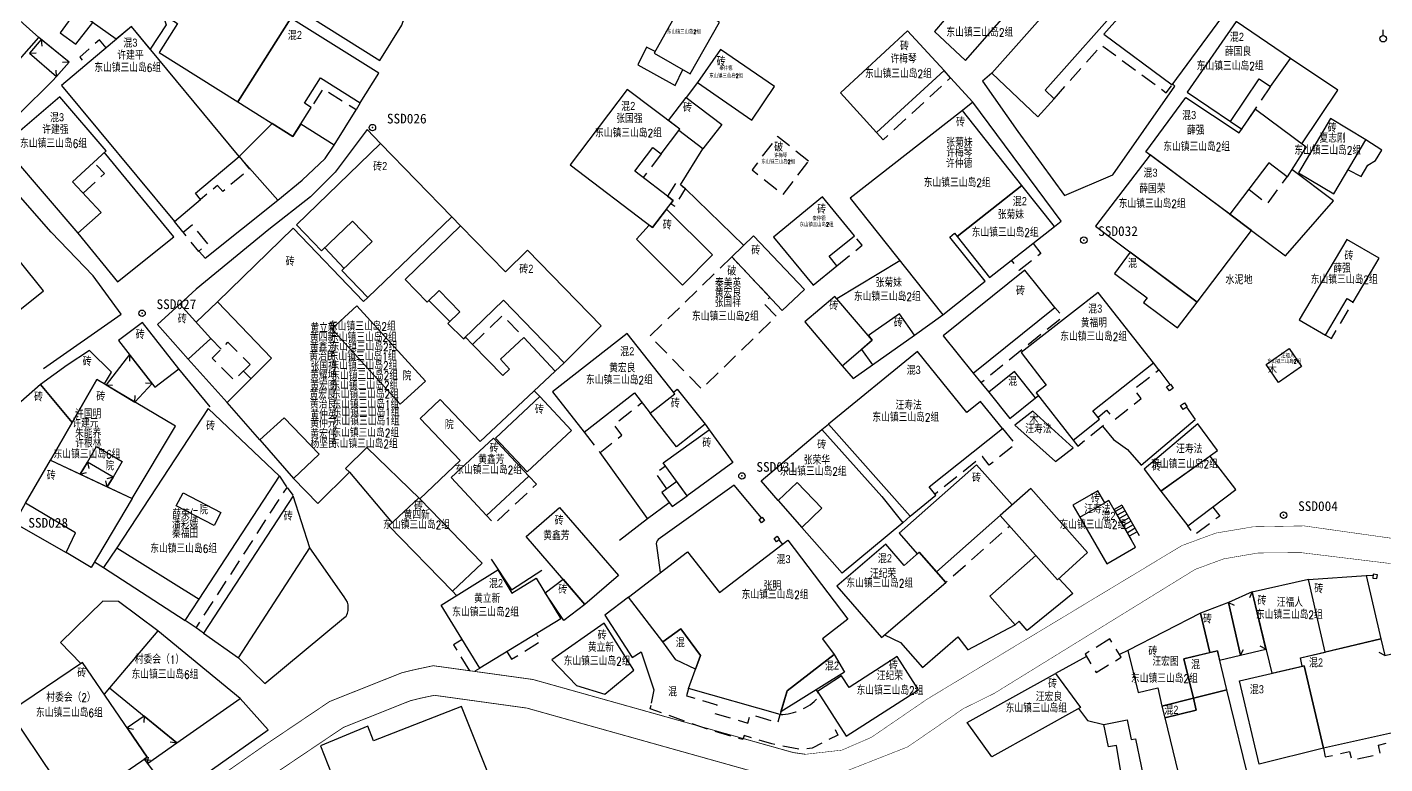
# Model space of a CAD drawing. Header units: millimetres. Extents: x 21943 to 23516, y 12107 to 14027.
# Drawn here: x 22723.1 to 22890.5, y 13129 to 13219.9 of the extents above; entities that cross this region are included whole.
import ezdxf
from ezdxf.enums import TextEntityAlignment as Align

# ---------------------------------------------------------------- set-up
doc = ezdxf.new("R2010")
doc.units = ezdxf.units.MM
for name, pattern in [('B10012', [0]), ('X2', [10, 8, -2]), ('X5', [3, 2, -1]), ('X6', [4, 2, -2])]:
    doc.linetypes.add(name, pattern=pattern)
for name, color, linetype in [('$TD_AUDIT_GENERATED_(2B2)', 221, 'Continuous'), ('$TD_AUDIT_GENERATED_(2B3)', 4, 'X6'), ('$TD_AUDIT_GENERATED_(2B4)', 7, 'wq'), ('$TD_AUDIT_GENERATED_(2B5)', 2, 'Continuous'), ('$TD_AUDIT_GENERATED_(2B6)', 7, 'Continuous'), ('$TD_AUDIT_GENERATED_(2B7)', 7, 'Continuous'), ('$TD_AUDIT_GENERATED_(2B9)', 6, 'Continuous'), ('$TD_AUDIT_GENERATED_(2BA)', 7, 'Continuous'), ('$TD_AUDIT_GENERATED_(2BB)', 4, 'Continuous'), ('$TD_AUDIT_GENERATED_(2C0)', 7, 'Continuous'), ('$TD_AUDIT_GENERATED_(2C2)', 7, 'Continuous'), ('$TD_AUDIT_GENERATED_(2C8)', 6, 'Continuous'), ('KZD', 1, 'Continuous'), ('ZBTZ', 3, 'Continuous')]:
    doc.layers.add(name, color=color, linetype=linetype)
doc.styles.add('$TD_AUDIT_GENERATED_(2CC)', font='simhei.ttf')
doc.styles.add('HZ', font='rs.shx', dxfattribs={"width": 0.8, "bigfont": 'hztxt.shx'})
doc.styles.get("Standard").update_dxf_attribs({"font": 'arial.ttf'})
doc.linetypes.add('443', pattern='A,9.4,[169,AAA.SHX,S=1,R=0,X=0,Y=0.15],0.6', length=10)
doc.linetypes.add('wq', pattern='A,5.4,[169,AAA.SHX,S=1,R=0,X=0,Y=-1.15],0.6', length=6)

# ---------------------------------------------------------------- blocks, each defined once
blk = doc.blocks.new('gc117')
blk.add_circle((0, 0), 0.8)
blk.add_point((0, 0))
blk = doc.blocks.new('921001')
blk.add_line((0, 0.8), (0, 2.2))
blk.add_circle((0, 0), 0.8)

msp = doc.modelspace()

# ---------------------------------------------------------------- linework, layer by layer
at = {"layer": '$TD_AUDIT_GENERATED_(2B2)', "linetype": 'Continuous', "flags": 128}
for points in [[(22858.97, 13223.72), (22854.37, 13228.07), (22842.06, 13214.18), (22847.76, 13208.8), (22849.75, 13211.05), (22848.66, 13212.08)], [(22871.12, 13222.01), (22863.12, 13227.98), (22859.58, 13223.15), (22855.89, 13218.99), (22864.32, 13212.74)], [(22732.35, 13226.29), (22739.98, 13221.02), (22740.26, 13220.14), (22738.27, 13217.15), (22738.27, 13217.15), (22735.96, 13219.94), (22734.1, 13218.38), (22729.15, 13221.9)], [(22755.64, 13220.99), (22745.93, 13227.09), (22743.14, 13222.7), (22741.95, 13223.44), (22740.41, 13221.09), (22741.63, 13220.31), (22739.37, 13216.76), (22749.09, 13210.65)], [(22835, 13219.34), (22838.84, 13215.77), (22845.37, 13223.19), (22841.56, 13226.74), (22839.66, 13224.73), (22838.57, 13223.59)], [(22757.9, 13221.21), (22766.59, 13215.76), (22769.33, 13220.13), (22769.96, 13222.01), (22767.73, 13222.86), (22767.12, 13221.51), (22760.64, 13225.58)], [(22766.48, 13214.19), (22755.64, 13220.99), (22749.09, 13210.65), (22755.88, 13206.39), (22758.13, 13209.96), (22757.3, 13210.48), (22759.28, 13213.62), (22764.19, 13210.54)], [(22735.96, 13219.94), (22727.34, 13212.68), (22741.27, 13195.91), (22744.5, 13198.61), (22743.85, 13199.4), (22749.25, 13203.91)], [(22878.92, 13216.01), (22872.19, 13220.58), (22866.18, 13211.87), (22871.51, 13208.24), (22875.06, 13213.48), (22876.46, 13212.54)], [(22721.11, 13206.08), (22721.04, 13204.16), (22729.34, 13194.46), (22732.25, 13196.99), (22728.7, 13200.79), (22732.84, 13204.63), (22727.12, 13211.27)], [(22803.58, 13207.27), (22797.12, 13212.17), (22790.09, 13202.87), (22800.23, 13195.14), (22802.77, 13198.5), (22798.05, 13202.11), (22800.26, 13205.03), (22801.29, 13204.25)], [(22861.06, 13204.51), (22866.01, 13211.21), (22872.58, 13206.82), (22874.58, 13209.77), (22880.84, 13205.09), (22878.49, 13201.41), (22876.23, 13203.13), (22871.42, 13196.79)], [(22757.02, 13201), (22759.87, 13203.67), (22760.96, 13205.33), (22756.85, 13207.92), (22755.88, 13206.39), (22753.34, 13207.99), (22749.25, 13203.91), (22754.03, 13198.51)], [(22874.1, 13194.79), (22861.6, 13204.11), (22861.6, 13204.11), (22861.6, 13204.11), (22861.6, 13204.11), (22861.6, 13204.11), (22854.87, 13195.32), (22867.38, 13185.93), (22874.1, 13194.79), (22871.42, 13196.79)], [(22799.81, 13195.45), (22798.24, 13193.72), (22803.91, 13188.06), (22807.61, 13191.78), (22801.95, 13197.42), (22800.23, 13195.14)], [(22788.22, 13177.44), (22778.99, 13168.76), (22774.03, 13173.94), (22771.57, 13171.58), (22776.52, 13166.42), (22771.53, 13161.69), (22765, 13168.03), (22762.38, 13165.43), (22762.84, 13164.97), (22758.95, 13161.09), (22755.97, 13164.2), (22759.1, 13167.2), (22754.81, 13171.68), (22751.81, 13168.95), (22747.78, 13173.56), (22753.23, 13179.04), (22746.57, 13185.99), (22755.92, 13195.09), (22764.6, 13186.04), (22765.11, 13186.53), (22775.48, 13196.48), (22776.55, 13195.38), (22769.71, 13188.73), (22772.42, 13185.94), (22772.65, 13186.16), (22772.65, 13186.16), (22775.23, 13183.56), (22774.97, 13183.3), (22776.92, 13181.41), (22777.15, 13181.63), (22778.04, 13180.72), (22781.76, 13176.91), (22782.6, 13177.68), (22781.5, 13178.9), (22784.37, 13181.6)], [(22885.85, 13193.67), (22879.98, 13183.75), (22883.23, 13181.87), (22885.9, 13186.38), (22886.63, 13185.95), (22889.83, 13191.37)], [(22859.15, 13192.11), (22857.2, 13189.48), (22861.21, 13186.46), (22860.78, 13185.89), (22864.97, 13182.77), (22867.38, 13185.93)], [(22862, 13178.46), (22855.19, 13187.15), (22845.69, 13179.72), (22848.77, 13175.69), (22847.53, 13174.74), (22852.11, 13168.91), (22855.34, 13171.52), (22854.53, 13172.54)], [(22802.96, 13174.62), (22797.1, 13182.08), (22787.91, 13174.87), (22791.81, 13169.89), (22798, 13174.74), (22799.95, 13172.26)], [(22844.57, 13160.92), (22840.19, 13165.87), (22830.64, 13157.44), (22832.87, 13154.88), (22833.13, 13155.11), (22835.23, 13152.69)], [(22856.24, 13153.65), (22859.81, 13155.7), (22856.51, 13161.48), (22855.99, 13161.18), (22855.13, 13162.67), (22852.06, 13160.89), (22852.92, 13159.41)], [(22779.23, 13153.75), (22771.53, 13161.69), (22771.4, 13161.82), (22767.72, 13158.34), (22775.56, 13150.27)], [(22822.94, 13150.91), (22828.46, 13144.57), (22836.39, 13151.36), (22833.13, 13155.11), (22831.25, 13153.46), (22828.99, 13156.1)], [(22847.49, 13154.7), (22850.16, 13151.68), (22850.35, 13151.85), (22852.06, 13149.98), (22846.44, 13145.45), (22845.45, 13146.58), (22844.95, 13146.14), (22841.84, 13149.69)], [(22788.91, 13146.89), (22778.93, 13140.8), (22774.15, 13148.57), (22781.14, 13152.9), (22782.87, 13150.05), (22785.89, 13151.9)], [(22888.23, 13152.22), (22890.06, 13144.4), (22883.2, 13142.78), (22881.11, 13151.74)], [(22881.11, 13151.74), (22874.18, 13150.17), (22876.6, 13140.16), (22880.35, 13141.03), (22880.12, 13142.06), (22883.2, 13142.78)], [(22871.24, 13148.9), (22867.82, 13147.58), (22868.96, 13142.7), (22869.89, 13142.92), (22870.17, 13141.76), (22872.75, 13142.39)], [(22874.19, 13150.2), (22871.24, 13148.9), (22872.75, 13142.39), (22875.88, 13143.15)], [(22867.82, 13147.58), (22858.83, 13142.96), (22860.1, 13137.77), (22862.53, 13138.34), (22863.05, 13136.11), (22866.93, 13137.08), (22865.74, 13141.95), (22868.96, 13142.7)], [(22787.82, 13141.83), (22790.87, 13138.63), (22794.33, 13137.59), (22797.94, 13140.56), (22794.25, 13146.34)], [(22893.28, 13142.99), (22895.92, 13133.8), (22882.96, 13130.9), (22880.58, 13141.09), (22880.35, 13141.03), (22880.12, 13142.06), (22890.06, 13144.4), (22890.54, 13142.34)], [(22830.4, 13142.21), (22824.47, 13138.39), (22823.55, 13139.83), (22820.56, 13137.9), (22824.12, 13132.39), (22833.03, 13138.13)], [(22871.06, 13138.1), (22869.89, 13142.92), (22865.74, 13141.95), (22866.93, 13137.08)], [(22710.51, 13128.41), (22718.5, 13116.53), (22737.89, 13129.79), (22729.94, 13141.49), (22720.91, 13135.41), (22726.4, 13127.26), (22723.02, 13124.95), (22717.52, 13133.13)], [(22880.58, 13141.09), (22882.96, 13130.9), (22875.04, 13128.93), (22872.62, 13139.24)], [(22839.04, 13134.07), (22849.94, 13140.14), (22852.99, 13135.92), (22842.09, 13129.84)], [(22863.41, 13134.66), (22865.04, 13127.89), (22863.59, 13127.48), (22864.59, 13123.59), (22874.04, 13125.87), (22871.06, 13138.1), (22866.93, 13137.08), (22867.28, 13135.62)], [(22866.93, 13137.08), (22863.05, 13136.11), (22863.41, 13134.66), (22867.28, 13135.62)], [(22741.55, 13131.56), (22737.52, 13134.87), (22735.42, 13133.43), (22737.89, 13129.79), (22737.54, 13129.55), (22737.93, 13129.03)], [(22855.9, 13133.83), (22858.76, 13134.42), (22859.26, 13131.97), (22859.81, 13132.05), (22861.19, 13125.32), (22858.52, 13124.77), (22857.43, 13131.25), (22856.46, 13131.09)]]:
    msp.add_lwpolyline(points, close=True, dxfattribs=at)
for points, elevation in [([(22804.37, 13211.19), (22808.78, 13207.85), (22806.45, 13204.85), (22803.46, 13207.11), (22803.58, 13207.27), (22802.18, 13208.34)], 2.19), ([(22845.79, 13200.35), (22838.47, 13209.61), (22824.59, 13198.76), (22836.03, 13184.4), (22841.25, 13188.55), (22836.88, 13193.98), (22837.47, 13194.44), (22837.78, 13194.05)], 9.38), ([(22766.68, 13205.53), (22775.48, 13196.48), (22765.11, 13186.53), (22761.93, 13189.84), (22765.66, 13193.42), (22763.24, 13195.94), (22759.41, 13192.26), (22756.32, 13195.47)], 10.15), ([(22825.12, 13194.12), (22821.19, 13198.92), (22815.14, 13193.98), (22820.04, 13188.06), (22822.97, 13190.44), (22822.01, 13191.62)], 4.11), ([(22776.55, 13195.38), (22769.71, 13188.73), (22772.42, 13185.95), (22773.91, 13187.39), (22776.47, 13184.77), (22774.97, 13183.3), (22774.97, 13183.3), (22776.92, 13181.41), (22781.83, 13186.18), (22789.34, 13178.46), (22793.9, 13183.02), (22784.82, 13192.36), (22782.08, 13189.69)], 9.84), ([(22832.54, 13181.89), (22830.68, 13184.52), (22826.85, 13181.82), (22827.33, 13181.26), (22825.98, 13180.11), (22827.36, 13178.22)], 1.58), ([(22731.71, 13176.4), (22732.63, 13175.86), (22733.5, 13177.32), (22730.79, 13179.99), (22728.03, 13178.17), (22724.77, 13175.77), (22728.65, 13171.1)], 7.38), ([(22840.69, 13173.67), (22838.98, 13172.33), (22832.89, 13179.85), (22821.94, 13170.9), (22832.02, 13159.55), (22835.18, 13162.12), (22834.36, 13163.15), (22843.4, 13170.36)], 12.54), ([(22725.98, 13166.46), (22728.65, 13171.1), (22724.77, 13175.77), (22719.15, 13170.91), (22716.6, 13168.2), (22716.22, 13167.1), (22717.2, 13164.81), (22722.06, 13159.68), (22722.92, 13161.16)], 9.29), ([(22741.4, 13170.63), (22731.71, 13176.4), (22728.65, 13171.1), (22725.98, 13166.46), (22729.66, 13164.72), (22730.53, 13166.21), (22731.65, 13168.13), (22734.82, 13166.27), (22733.7, 13164.35), (22732.99, 13163.15), (22736.06, 13161.7)], 9.29), ([(22802.8, 13174.82), (22803.28, 13175.19), (22806.71, 13170.89), (22803.17, 13168.08), (22799.95, 13172.26), (22802.96, 13174.62)], 2.74), ([(22821.11, 13170.22), (22828.49, 13161.95), (22831.1, 13158.71), (22823.62, 13152.51), (22818.63, 13158.15), (22821.12, 13160.51), (22818.08, 13163.71), (22815.74, 13161.48), (22813.64, 13163.92)], 2.36), ([(22727.9, 13155.05), (22729.05, 13157.5), (22722.92, 13161.16), (22725.98, 13166.46), (22736.06, 13161.7), (22730.99, 13153.21)], 7.38), ([(22816.9, 13156.56), (22824.31, 13146.82), (22821.18, 13144.4), (22822.64, 13142.47), (22816.84, 13137.99), (22815.98, 13135.06), (22804.66, 13138.26), (22806.15, 13142.34), (22803.72, 13145.66), (22801.49, 13144.03), (22797.26, 13149.55), (22804.55, 13155.14), (22808.47, 13150.11)], 2.05), ([(22889.62, 13152.32), (22889.12, 13152.39), (22889.05, 13151.89), (22889.55, 13151.83)], 18.86), ([(22803.72, 13145.66), (22806.15, 13142.34), (22805.54, 13140.67), (22803.11, 13141.82), (22801.49, 13144.03)], 5.18), ([(22763.21, 13119.41), (22780.58, 13126.26), (22776.68, 13136.06), (22765.82, 13131.83), (22765.13, 13133.62), (22759.27, 13131.21), (22761.1, 13126.6), (22760.45, 13126.35)], 9.64)]:
    msp.add_lwpolyline(points, close=True, dxfattribs=dict(at, elevation=elevation))
at = {"layer": '$TD_AUDIT_GENERATED_(2B2)', "linetype": 'X5', "elevation": 1.58, "flags": 128}
msp.add_lwpolyline([(22802.08, 13199.03), (22802.78, 13198.5), (22802.49, 13198.13), (22802.96, 13197.77), (22804.31, 13199.92), (22803.11, 13200.68)], close=True, dxfattribs=at)
at = {"layer": '$TD_AUDIT_GENERATED_(2B2)', "linetype": 'X5', "flags": 128}
for points in [[(22810, 13191.52), (22799.92, 13181.76), (22806.3, 13175.23), (22815.48, 13184.2), (22813.93, 13185.8), (22814.71, 13186.54)], [(22856.63, 13144.39), (22853.57, 13142.52), (22854.94, 13140.26), (22858.01, 13142.13)]]:
    msp.add_lwpolyline(points, close=True, dxfattribs=at)
at = {"layer": '$TD_AUDIT_GENERATED_(2B2)', "linetype": 'Continuous'}
for points in [[(22715.62, 13218.66), (22720.68, 13214.2), (22724.53, 13218.59), (22719.47, 13223.06)], [(22804.88, 13214.12), (22808.47, 13220.5), (22804.02, 13223.05), (22800.43, 13216.66)], [(22727.17, 13219.19), (22729.1, 13217.76), (22731.2, 13220.44), (22729.15, 13221.9)], [(22836.18, 13214.51), (22831.69, 13219.42), (22823.43, 13211.77), (22827.85, 13206.86)], [(22723.41, 13216.66), (22726.74, 13213.78), (22728.28, 13215.57), (22724.85, 13218.34)], [(22805.77, 13213.04), (22812.49, 13208.41), (22815.27, 13212.54), (22808.61, 13217.13)], [(22888.2, 13205.99), (22883.83, 13208.6), (22879.9, 13201.92), (22884.27, 13199.31)], [(22849.79, 13195.27), (22845.79, 13200.35), (22837.78, 13194.05), (22841.8, 13188.98)], [(22810, 13191.52), (22816.23, 13184.93), (22818.95, 13187.5), (22812.68, 13194.12)], [(22725.12, 13187.34, 7.03), (22722.12, 13191.1, 7.03), (22717.96, 13187.77, 7.03), (22720.96, 13184.02, 7.03)], [(22846.13, 13189.9), (22836.06, 13181.8), (22839.78, 13177.2), (22849.86, 13185.3)], [(22742.97, 13178.93), (22739.17, 13183.19), (22741.95, 13185.71), (22745.75, 13181.45)], [(22823.62, 13178.09), (22827.33, 13181.26), (22822.72, 13186.66), (22819.01, 13183.5)], [(22760.66, 13182.65, 8.07), (22763.75, 13185.48, 8.07), (22772.22, 13176.2, 8.07), (22769.12, 13173.37, 8.07)], [(22741.8, 13177.7), (22737.31, 13183.45), (22734.37, 13181.22), (22738.86, 13175.47)], [(22736.38, 13173.62), (22738.51, 13175.91), (22735.74, 13179.47), (22732.84, 13175.74)], [(22877.41, 13176.04), (22875.91, 13178.26), (22878.76, 13180.23), (22880.26, 13178)], [(22841.69, 13174.82), (22844.3, 13171.57), (22847.47, 13174.13), (22844.86, 13177.37)], [(22863.62, 13175.48, 21.01), (22864.09, 13175.83, 21.01), (22864.45, 13175.35, 21.01), (22863.97, 13175, 21.01)], [(22784.77, 13164.99), (22790.24, 13170.11), (22786.32, 13174.3), (22780.85, 13169.18)], [(22744.32, 13149.32), (22754.23, 13164.46), (22745.41, 13172.81), (22734.18, 13155.64)], [(22844.92, 13170.78), (22849.92, 13166.28), (22852.12, 13167.98), (22847.11, 13172.48)], [(22865.34, 13173.2), (22865.82, 13173.54), (22866.17, 13173.05), (22865.68, 13172.71)], [(22869.92, 13167.63), (22867.49, 13170.92), (22860.86, 13165.33), (22862.92, 13162.62)], [(22775.39, 13164.33), (22779.75, 13159.64), (22784.98, 13164.49), (22780.62, 13169.18)], [(22807.2, 13170.21, 1.9), (22810.12, 13166.16, 1.9), (22804.48, 13162.06, 1.9), (22801.54, 13166.12, 1.9)], [(22732.99, 13163.15), (22733.7, 13164.35), (22730.53, 13166.21), (22729.66, 13164.72)], [(22866.24, 13158.33), (22872.15, 13162.81), (22868.98, 13166.96), (22862.92, 13162.62)], [(22746.99, 13160, 7.7), (22746.16, 13158.38, 7.7), (22741.49, 13160.8, 7.7), (22742.33, 13162.41, 7.7)], [(22801.37, 13162.47), (22802.63, 13160.73), (22804.48, 13162.06), (22803.21, 13163.81)], [(22850.16, 13151.68), (22853.88, 13155.07), (22846.87, 13162.97), (22843.11, 13159.64)], [(22852.06, 13160.89), (22852.92, 13159.41), (22855.99, 13161.18), (22855.13, 13162.67)], [(22744.86, 13145.1), (22749.17, 13142.08), (22757.96, 13155.62), (22755.93, 13162.05)], [(22796.02, 13152.2, -3.98), (22791.88, 13148.64, -3.98), (22784.63, 13157.05, -3.98), (22788.77, 13160.62, -3.98)], [(22813.75, 13159.4), (22814.04, 13159.01), (22813.68, 13158.73), (22813.39, 13159.12)], [(22815.59, 13157.06, 2.62), (22815.89, 13156.67, 2.62), (22815.53, 13156.39, 2.62), (22815.23, 13156.78, 2.62)], [(22791.88, 13148.64), (22789.29, 13146.68), (22786.99, 13150.08), (22789.21, 13151.75)], [(22749.38, 13137.04), (22739.21, 13145.39), (22733.28, 13138.36), (22741.55, 13131.56)], [(22822.64, 13142.47, 2.05), (22823.92, 13140.3, 2.05), (22816.07, 13135.39, 2.05), (22816.84, 13137.99, 2.05)]]:
    msp.add_3dface(points, dxfattribs=at)
at = {"layer": '$TD_AUDIT_GENERATED_(2B2)', "linetype": 'X5'}
for points in [[(22819.47, 13203.34), (22815.64, 13206.4), (22812.5, 13202.28), (22816.33, 13199.23)], [(22743.51, 13195.47, 2.92), (22742.34, 13194.53, 2.92), (22744.22, 13192.2, 2.92), (22745.39, 13193.14, 2.92)], [(22750.6, 13178.26, 8.77), (22748.64, 13176.31, 8.77), (22745.92, 13179.04, 8.77), (22747.87, 13180.99, 8.77)]]:
    msp.add_3dface(points, dxfattribs=at)
at = {"layer": '$TD_AUDIT_GENERATED_(2B3)', "color": 4, "linetype": 'X5', "flags": 128}
for points, elevation in [([(22732.86, 13217.33), (22732.03, 13218.32), (22729.61, 13216.16), (22730.38, 13215.24)], 4.99), ([(22849.75, 13211.05), (22855.6, 13217.65), (22863.59, 13211.79), (22864.23, 13212.62)], 14.64), ([(22827.85, 13206.86), (22828.66, 13205.98), (22836.99, 13213.63), (22836.18, 13214.51)], 9.46), ([(22871.51, 13208.24), (22872.9, 13207.3), (22876.46, 13212.54)], 14.64), ([(22801.29, 13204.25), (22799.08, 13201.32)], 13.6), ([(22730.01, 13199.38), (22732.63, 13201.81), (22731.32, 13203.22)], 9.92), ([(22873.81, 13199.84), (22876.06, 13198.07), (22878.49, 13201.41)], 23.94), ([(22822.97, 13190.44), (22826.07, 13192.97), (22825.12, 13194.12)], 9.8), ([(22847.17, 13193.2), (22848.1, 13191.95), (22845.44, 13189.86), (22844.51, 13191.11)], 4.63), ([(22778.04, 13180.72), (22781.73, 13184.31), (22784.37, 13181.6)], 7.72), ([(22855.17, 13171.74), (22856.23, 13172.61), (22857.19, 13171.43), (22860.49, 13174.06), (22859.59, 13175.2), (22862.67, 13177.6), (22862, 13178.46)], 8.14), ([(22852.11, 13168.91), (22852.67, 13168.19), (22855.91, 13170.8), (22855.34, 13171.52), (22854.53, 13172.54)], 6.92), ([(22843.4, 13170.36), (22844.97, 13168.41), (22841.76, 13165.83), (22840.91, 13166.9), (22835.07, 13162.26)], 3.81), ([(22802, 13162.93), (22800.59, 13164.87), (22801.81, 13165.75)], 8.07), ([(22869.33, 13160.67), (22870.18, 13159.55), (22867.08, 13157.21), (22866.24, 13158.33)], 9.46), ([(22804.66, 13138.26), (22804.4, 13137.37), (22808.17, 13136.28), (22807.86, 13135.22), (22811.99, 13134.01), (22812.3, 13135.07), (22815.68, 13134.06), (22815.98, 13135.06)], 3.12), ([(22882.96, 13130.9), (22883.2, 13129.83), (22886.2, 13130.51), (22886.45, 13129.43), (22889.99, 13130.23), (22889.75, 13131.3), (22892.97, 13132.03), (22892.73, 13133.09)], 22.18)]:
    msp.add_lwpolyline(points, dxfattribs=dict(at, elevation=elevation))
for points in [[(22764.19, 13210.54), (22763.66, 13209.69), (22759.58, 13212.25), (22758.13, 13209.96)], [(22749.25, 13203.91), (22750.53, 13202.37), (22747.22, 13199.6), (22746.59, 13200.35), (22744.5, 13198.61)], [(22883.23, 13181.87), (22883.96, 13181.44), (22886.63, 13185.95)], [(22839.78, 13177.2), (22840.73, 13176.03), (22850.8, 13184.14), (22849.86, 13185.3)], [(22791.81, 13169.89), (22793.76, 13167.41), (22796.46, 13169.53), (22795.47, 13170.85), (22798.93, 13173.56)], [(22784.98, 13164.49), (22785.93, 13163.47), (22780.71, 13158.61), (22779.75, 13159.64)], [(22744.86, 13145.1), (22743.93, 13145.75), (22755.15, 13163.09), (22755.93, 13162.05)], [(22835.23, 13152.69), (22836.39, 13151.36), (22844.27, 13158.32)], [(22776.77, 13144.31), (22775.69, 13143.65), (22777.85, 13140.14), (22778.93, 13140.8)], [(22782.28, 13142.84), (22782.85, 13141.9), (22786.48, 13144.12), (22785.91, 13145.06)], [(22822.74, 13133.23), (22823.08, 13132.53), (22819.91, 13130.92), (22818.37, 13130.76), (22814.95, 13131.45), (22811.51, 13132.46), (22811.35, 13131.98), (22807.26, 13133.16), (22799.92, 13135.77), (22800.13, 13136.47)]]:
    msp.add_lwpolyline(points, dxfattribs=at)
at = {"layer": '$TD_AUDIT_GENERATED_(2B3)', "color": 4, "linetype": 'X5', "elevation": 2.05, "flags": 128}
msp.add_lwpolyline([(22815.98, 13135.06, 0.202426), (22820.64, 13137.15), (22820.93, 13137.34), (22820.43, 13138.12)], format="xyb", dxfattribs=at)
at = {"layer": '$TD_AUDIT_GENERATED_(2B4)', "linetype": 'wq', "flags": 128}
for points, elevation in [([(22716.13, 13204.66), (22717.79, 13204.93), (22726.33, 13213.32), (22728.28, 13215.57), (22724.53, 13218.59)], 1.62), ([(22800.55, 13216.88), (22799.49, 13217.39), (22798.41, 13215.24), (22803.04, 13212.69), (22803.98, 13214.63)], 1.59), ([(22805.76, 13213.04), (22804.37, 13211.19)], 2.19), ([(22839.75, 13210.61), (22836.99, 13213.63)], 2.52), ([(22849.79, 13195.27), (22850.61, 13195.92), (22839.75, 13210.61), (22838.47, 13209.61)], 23.39), ([(22725.12, 13177.76), (22734.71, 13184.47), (22731.24, 13189.19), (22726.08, 13194.6), (22719.64, 13201.86), (22716.13, 13204.66), (22713.99, 13206.37)], 1.62), ([(22729.34, 13194.46), (22734.25, 13188.47), (22741.19, 13194.02), (22732.62, 13204.43)], 4.49), ([(22811.47, 13192.94), (22804.31, 13199.92), (22803.67, 13200.44), (22806.45, 13204.85)], 1.58), ([(22874.1, 13194.79), (22878.28, 13191.64), (22884.2, 13198.45), (22879.06, 13202.31)], 27.11), ([(22830.74, 13191.04), (22822.97, 13186.37)], 1.69), ([(22832.54, 13181.89), (22836.03, 13184.4)], 1.58), ([(22862.66, 13177.61), (22864.02, 13175.78)], 20.18), ([(22866.08, 13172.99), (22867.14, 13171.48)], 19.26), ([(22821.11, 13170.22), (22821.94, 13170.9)], 2.36), ([(22855.73, 13170.65), (22857.07, 13168.98), (22858.81, 13167.75), (22860.49, 13165.83), (22867.14, 13171.48)], 19.21), ([(22796.17, 13156.57), (22799.6, 13159.24), (22793.76, 13167.41)], 2.41), ([(22799.6, 13159.24), (22802.29, 13161.21)], 2.41), ([(22815.74, 13161.48), (22818.63, 13158.15)], 2.36), ([(22831.1, 13158.71), (22832.02, 13159.55)], 2.36), ([(22815.82, 13156.62), (22816.25, 13156.06)], 2.62), ([(22731.42, 13153.92), (22732.54, 13153.22)], 2.37), ([(22780.32, 13154.22), (22782.85, 13150.46), (22786.58, 13152.86)], 1.83), ([(22797.26, 13149.55), (22794.36, 13147.31), (22797.72, 13142.12), (22798.82, 13142.82), (22800.4, 13138.11), (22800.08, 13136.48)], 3.12), ([(22828.82, 13144.88), (22830.83, 13143.95), (22833.54, 13140.85), (22837.88, 13144.65), (22839.13, 13143.03), (22844.95, 13146.14), (22844.95, 13146.14), (22844.95, 13146.14), (22844.95, 13146.14), (22844.95, 13146.14)], 2.36), ([(22733.28, 13138.36), (22732.61, 13137.56)], 1.64), ([(22737.54, 13129.55), (22741.08, 13124.88), (22752.83, 13133.17), (22749.38, 13137.04)], 1.68)]:
    msp.add_lwpolyline(points, dxfattribs=dict(at, elevation=elevation))
for points in [[(22880.3, 13205.49), (22884.76, 13212.09), (22878.92, 13216.01)], [(22842.06, 13214.18), (22840.94, 13213.22), (22845.27, 13207.01), (22851.05, 13199.1), (22856.98, 13201.67), (22864.66, 13212.6), (22864.39, 13212.83)], [(22744.28, 13192.25), (22744.35, 13192.16), (22745.04, 13191.38), (22754.03, 13198.51), (22757.02, 13201), (22759.87, 13203.67), (22760.96, 13205.33), (22763.66, 13209.69)], [(22766.68, 13205.53), (22765.02, 13207.24), (22761.11, 13201.98), (22758.03, 13198.92), (22752.92, 13194.89), (22743.96, 13187.53), (22741.95, 13185.71)], [(22886.02, 13202.28), (22887.63, 13201.43), (22888.45, 13202.86), (22889.39, 13203.44), (22890.19, 13204.71), (22888.2, 13205.99)], [(22742.37, 13194.55), (22742.3, 13194.64), (22741.27, 13195.91)], [(22759.8, 13192.63), (22762.18, 13190.08)], [(22746.57, 13185.99), (22743.95, 13183.46)], [(22745.75, 13181.45), (22747.04, 13180.16)], [(22745.68, 13173.04), (22741.8, 13177.7)], [(22742.97, 13178.93), (22747.78, 13173.56)], [(22749.78, 13177.44), (22750.71, 13176.51)], [(22788.24, 13177.42), (22789.34, 13178.46)], [(22823.62, 13178.09), (22824.97, 13176.53), (22827.36, 13178.22)], [(22840.73, 13176.03), (22841.69, 13174.82)], [(22786.32, 13174.3), (22785.65, 13175.01)], [(22847.47, 13174.13), (22847.8, 13174.39)], [(22806.71, 13170.89), (22807.2, 13170.21)], [(22751.81, 13168.95), (22755.97, 13164.2)], [(22754.23, 13164.46), (22755.1, 13163.16)], [(22762.84, 13164.97), (22768.13, 13158.73)], [(22721.5, 13158.72), (22727.9, 13155.05)], [(22734.18, 13155.64), (22732.54, 13153.22), (22742.6, 13146.68), (22744.32, 13149.32)], [(22888.23, 13152.22), (22889.1, 13152.26)], [(22739.21, 13145.39), (22734.36, 13149.02), (22732.45, 13149.06), (22727.22, 13143.95), (22729.73, 13141.35)], [(22776.06, 13149.75), (22775.56, 13150.27)], [(22743.93, 13145.75), (22742.6, 13146.68)], [(22853.74, 13142.23), (22849.94, 13140.14)], [(22858.83, 13142.96), (22857.81, 13142.46)], [(22852.77, 13135.8), (22853.87, 13134.34), (22855.9, 13133.83)]]:
    msp.add_lwpolyline(points, dxfattribs=at)
at = {"layer": '$TD_AUDIT_GENERATED_(2B4)', "linetype": 'wq', "elevation": 1.56, "flags": 128}
msp.add_lwpolyline([(22813.67, 13159.34), (22810.3, 13163.38), (22800.92, 13156.66, 0.304044), (22800.71, 13155.94), (22801.18, 13152.57)], format="xyb", dxfattribs=at)
at = {"layer": '$TD_AUDIT_GENERATED_(2B4)', "linetype": 'wq', "flags": 128}
msp.add_lwpolyline([(22749.17, 13142.08), (22752.43, 13138.9), (22762.12, 13146.94, 0.202291), (22762.61, 13147.58, 0.128154), (22762.62, 13148.93), (22762.21, 13149.6), (22757.96, 13155.62)], format="xyb", dxfattribs=at)
at = {"layer": '$TD_AUDIT_GENERATED_(2B6)', "color": 6}
for p, q in [((22858.1, 13160.91), (22857.14, 13160.37)), ((22858.25, 13160.65), (22857.3, 13160.1)), ((22858.1, 13160.91), (22860.23, 13157.17)), ((22859.28, 13156.63), (22857.14, 13160.37)), ((22858.5, 13160.21), (22857.54, 13159.67)), ((22858.75, 13159.78), (22857.79, 13159.24)), ((22859, 13159.34), (22858.04, 13158.8)), ((22859.24, 13158.91), (22858.29, 13158.37)), ((22859.49, 13158.48), (22858.54, 13157.93)), ((22859.74, 13158.04), (22858.79, 13157.5)), ((22859.98, 13157.61), (22859.03, 13157.07))]:
    msp.add_line(p, q, dxfattribs=at)
at = {"layer": '$TD_AUDIT_GENERATED_(2B9)', "linetype": 'Continuous'}
for p, q in [((22871.24, 13148.9), (22871.96, 13148.54)), ((22874.19, 13150.2), (22873.83, 13149.48)), ((22872.75, 13142.39), (22873.11, 13143.1)), ((22875.88, 13143.15), (22875.17, 13143.5))]:
    msp.add_line(p, q, dxfattribs=at)
at = {"layer": '$TD_AUDIT_GENERATED_(2BA)', "linetype": 'B10012'}
for p, q in [((22724.85, 13218.34), (22724.91, 13217.54)), ((22723.41, 13216.66), (22724.2, 13216.72)), ((22726.74, 13213.78), (22726.68, 13214.58)), ((22728.28, 13215.57), (22727.48, 13215.51)), ((22735.74, 13179.47), (22735.71, 13178.67)), ((22732.84, 13175.74), (22733.64, 13175.7)), ((22738.51, 13175.91), (22737.71, 13175.95)), ((22736.38, 13173.62), (22736.42, 13174.42)), ((22730.53, 13166.21), (22730.73, 13165.44)), ((22729.66, 13164.72), (22730.43, 13164.92)), ((22732.99, 13163.15), (22732.79, 13163.92)), ((22733.7, 13164.35), (22732.93, 13164.15)), ((22737.52, 13134.87), (22737.49, 13134.07)), ((22735.42, 13133.43), (22736.2, 13133.28)), ((22740.76, 13131.71), (22741.55, 13131.56)), ((22737.54, 13129.55), (22738.33, 13129.42)), ((22737.93, 13129.03), (22738.06, 13129.82))]:
    msp.add_line(p, q, dxfattribs=at)
at = {"layer": '$TD_AUDIT_GENERATED_(2BB)', "linetype": 'Continuous', "flags": 128}
for points, const_width, elevation in [([(22819.08, 13130.16), (22819.08, 13130.16), (22819.08, 13130.16), (22823.56, 13130.67), (22827.2, 13132.24), (22834.12, 13136.98), (22865.51, 13155.91), (22869.68, 13157.45), (22874.31, 13158.23), (22880.57, 13158.34), (22904.63, 13154.94), (22913.9, 13154.21), (22940.17, 13155.09), (22947.02, 13154.17), (22961.08, 13152.51), (22972.05, 13150.66), (22993.28, 13146.13), (23001.89, 13142.88), (23010.47, 13139.47)], 0.06, 19.51), ([(22819.08, 13130.16), (22819.08, 13130.16), (22819.08, 13130.16), (22823.56, 13130.67), (22827.2, 13132.24), (22834.12, 13136.98), (22865.51, 13155.91), (22869.68, 13157.45)], 0.06, 19.51), ([(22869.68, 13157.45), (22874.31, 13158.23), (22880.57, 13158.34), (22904.63, 13154.94), (22913.9, 13154.21), (22940.17, 13155.09), (22947.02, 13154.17), (22961.08, 13152.51), (22972.05, 13150.66), (22972.86, 13150.49)], 0.06, 19.51), ([(22816.03, 13123.14), (22823.25, 13127.75), (22831.69, 13131.07), (22838.55, 13135.79), (22842.36, 13137.67), (22867.16, 13152.98), (22870.66, 13154.27), (22874.92, 13155), (22880.21, 13155.04), (22904.99, 13152.02), (22910.64, 13151.02), (22919.22, 13150.93), (22921.39, 13151.17), (22930.38, 13151.35), (22935.59, 13151.68), (22939.64, 13151.59), (22940.99, 13151.49), (22947.1, 13151.06), (22971.19, 13147.44), (22989.37, 13143.04), (22999.94, 13139.99)], 0.06, 3.73), ([(22819.08, 13130.16), (22817.6, 13130.37), (22785.48, 13139.39), (22785.48, 13139.39), (22773.19, 13141.09), (22773.19, 13141.09), (22770.83, 13140.59), (22769.29, 13140.21), (22760.42, 13136.68), (22752.43, 13131.3), (22737.46, 13120.86), (22728.19, 13114.08), (22719.43, 13108.43), (22719.43, 13108.43)], 0.1, 3.86)]:
    msp.add_lwpolyline(points, dxfattribs=dict(at, const_width=const_width, elevation=elevation))
at = {"layer": '$TD_AUDIT_GENERATED_(2BB)', "linetype": 'X2', "const_width": 0.1, "elevation": 3.86, "flags": 128}
msp.add_lwpolyline([(22815.1, 13127.34), (22815.1, 13127.34), (22784.74, 13135.86), (22773.32, 13137.44), (22771.63, 13137.08), (22770.39, 13136.78), (22762.11, 13133.48), (22754.46, 13128.33), (22739.55, 13117.93), (22730.23, 13111.12), (22724.08, 13107.07)], dxfattribs=at)
at = {"layer": '$TD_AUDIT_GENERATED_(2C8)', "linetype": 'X5'}
msp.add_line((22890.54, 13142.34), (22889.84, 13142.72), dxfattribs=at)

# ---------------------------------------------------------------- block references
at = {"layer": 'KZD', "linetype": 'Continuous', "xscale": 0.5, "yscale": 0.5}
for p in [(22765.68, 13207.48), (22853.41, 13193.59), (22737.27, 13184.57), (22811.26, 13164.5), (22878.06, 13159.66)]:
    msp.add_blockref('gc117', p, dxfattribs=at)
at = {"layer": 'ZBTZ', "linetype": 'Continuous', "xscale": 0.5, "yscale": 0.5, "zscale": 0.5}
msp.add_blockref('921001', (22890.33, 13218.45), dxfattribs=at)

# ---------------------------------------------------------------- texts
at = {"layer": '$TD_AUDIT_GENERATED_(2B5)', "linetype": '443', "width": 0.8}
for s, p in [('\\M+5BBEC2', (22756.12, 13218.91)), ('\\M+5BBEC2', (22872.29, 13218.68)), ('\\M+5BBEC3', (22735.83, 13217.96)), ('\\M+5D7A9', (22831.31, 13217.59)), ('\\M+5D7A9', (22808.69, 13215.7)), ('\\M+5BBEC3', (22726.78, 13208.76, 8.07)), ('\\M+5BBEC2', (22797.23, 13210.15)), ('\\M+5D7A9', (22804.54, 13210.01)), ('\\M+5BBEC3', (22866.4, 13209.03)), ('\\M+5D7A9', (22838.19, 13208.2)), ('\\M+5D7A9', (22884.04, 13207.48)), ('\\M+5C6C6', (22815.78, 13205.13)), ('\\M+5D7A92', (22766.64, 13202.73)), ('\\M+5BBEC3', (22861.64, 13201.92)), ('\\M+5D7A9', (22821.08, 13197.45)), ('\\M+5BBEC2', (22845.52, 13198.41)), ('\\M+5D7A9', (22802.05, 13195.51)), ('\\M+5D7A9', (22812.97, 13192.4)), ('\\M+5D7A9', (22755.55, 13191.02)), ('\\M+5BBEC', (22859.42, 13190.79)), ('\\M+5D7A9', (22886.12, 13191.72)), ('\\M+5D7A92', (22784.66, 13190.06)), ('\\M+5C6C6', (22810, 13189.84)), ('\\M+5CBAE\\M+5C4E0\\M+5B5D8', (22872.56, 13188.76)), ('\\M+5D7A9', (22845.6, 13187.39, 19.86)), ('\\M+5D7A9', (22822.57, 13185.54)), ('\\M+5BBEC3', (22854.82, 13185.15)), ('\\M+5D7A9', (22742.24, 13183.92)), ('\\M+5D7A9', (22830.54, 13183.45)), ('\\M+5D7A9', (22737.05, 13182)), ('\\M+5D7A9', (22730.5, 13178.68)), ('\\M+5BBEC2', (22797.11, 13179.88)), ('\\M+5BBEC3', (22832.43, 13177.59)), ('\\M+5C4BE', (22876.67, 13177.67, 19.81)), ('\\M+5BBEC', (22844.65, 13176.23)), ('\\M+5D7A9', (22724.51, 13174.3)), ('\\M+5D7A9', (22732.19, 13174.35)), ('\\M+5D7A9', (22803.04, 13173.52)), ('\\M+5D7A9', (22786.27, 13172.76)), ('\\M+5D7A9', (22745.73, 13170.73)), ('\\M+5C4BE', (22847.26, 13171.52)), ('\\M+5D7A9', (22806.93, 13168.63)), ('\\M+5D7A9', (22821.09, 13168.4)), ('\\M+5D7A9', (22780.69, 13167.97)), ('\\M+5D7A9', (22862.42, 13165.7)), ('\\M+5D7A9', (22726.08, 13164.62)), ('\\M+5D7A9', (22840.19, 13164.33)), ('\\M+5D7A9', (22854.84, 13161.77)), ('\\M+5D7A9', (22771.37, 13160.84)), ('\\M+5D7A9', (22755.31, 13159.59)), ('\\M+5D7A9', (22788.72, 13159.04)), ('\\M+5BBEC2', (22856.45, 13159.57)), ('\\M+5BBEC3', (22816.38, 13154.25)), ('\\M+5BBEC2', (22828.88, 13154.34)), ('\\M+5BBEC2', (22780.92, 13151.27)), ('\\M+5D7A9', (22789.15, 13150.54)), ('\\M+5D7A9', (22794.02, 13144.9)), ('\\M+5BBEC', (22803.65, 13143.98)), ('\\M+5D7A9', (22729.84, 13140.25)), ('\\M+5BBEC2', (22822.35, 13141.1)), ('\\M+5D7A9', (22829.95, 13141.19)), ('\\M+5BBEC', (22802.71, 13137.92))]:
    msp.add_text(s, height=1, dxfattribs=at).set_placement(p, align=Align.MIDDLE_CENTER)
for s, p in [('\\M+5D7A9', (22882.39, 13150.67)), ('\\M+5D7A9', (22875.39, 13149.19)), ('\\M+5D7A9', (22868.66, 13146.93)), ('\\M+5D7A9', (22861.94, 13142.97)), ('\\M+5BBEC', (22867.2, 13141.29)), ('\\M+5BBEC2', (22882.05, 13141.51)), ('\\M+5D7A9', (22849.57, 13138.95)), ('\\M+5BBEC3', (22874.75, 13138.2)), ('\\M+5BBEC2', (22864.21, 13135.67))]:
    msp.add_text(s, height=1, dxfattribs=at).set_placement(p, align=Align.MIDDLE)
at = {"layer": '$TD_AUDIT_GENERATED_(2B7)', "linetype": 'Continuous', "style": 'HZ', "width": 0.8}
for s, height, p in [('\\M+5D0ED\\M+5BDA8\\M+5C6BD', 1, (22735.85, 13216.38)), ('\\M+5D0ED\\M+5C3B7\\M+5C7D9', 1, (22831.19, 13215.93)), ('\\M+5D1A6\\M+5B9FA\\M+5C1BC', 1, (22872.44, 13216.83)), ('\\M+5C7D8\\M+5D6D9\\M+5B5C2', 0.5, (22809.28, 13214.81)), ('\\M+5D5C5\\M+5B9FA\\M+5C7BF', 1, (22797.38, 13208.56)), ('\\M+5D0ED\\M+5BDA8\\M+5C7BF', 1, (22726.59, 13207.2)), ('\\M+5D1A6\\M+5C7BF', 1, (22867.22, 13207.13)), ('\\M+5D5C5\\M+5BED5\\M+5C3C3', 1, (22838.08, 13205.61)), ('\\M+5CFC4\\M+5D6BE\\M+5B8D5', 1, (22884.1, 13206.14)), ('\\M+5D0ED\\M+5C3B7\\M+5C7D9', 0.5, (22816.02, 13204.03)), ('\\M+5D0ED\\M+5C3B7\\M+5C7D9', 1, (22838.06, 13204.34)), ('\\M+5D0ED\\M+5D6D9\\M+5B5C2', 1, (22838.05, 13203.02)), ('\\M+5D1A6\\M+5B9FA\\M+5C8D9', 1, (22861.87, 13199.9)), ('\\M+5C7D8\\M+5D6D9\\M+5B5C2', 0.5, (22820.76, 13196.27)), ('\\M+5D5C5\\M+5BED5\\M+5C3C3', 1, (22844.42, 13196.71)), ('\\M+5D1A6\\M+5C7BF', 1, (22885.26, 13190.1)), ('\\M+5C7D8\\M+5C3C0\\M+5D3A2', 1, (22809.55, 13188.26)), ('\\M+5BBC6\\M+5BAEA\\M+5C1BC', 1, (22809.53, 13187.06)), ('\\M+5D5C5\\M+5BED5\\M+5C3C3', 1, (22829.36, 13188.31)), ('\\M+5D5C5\\M+5B9FA\\M+5CFE9', 1, (22809.52, 13185.86)), ('\\M+5BBC6\\M+5C1A2\\M+5D0C2', 1, (22759.66, 13182.73)), ('\\M+5BBC6\\M+5B8A3\\M+5C3F7', 1, (22854.66, 13183.34)), ('\\M+5BBC6\\M+5CBC4\\M+5D0C2', 1, (22759.6, 13181.58)), ('\\M+5BBC6\\M+5F6CE\\M+5B7BC', 1, (22759.6, 13180.35)), ('\\M+5BBC6\\M+5D6CE\\M+5C3F1', 1, (22759.52, 13179.25)), ('\\M+5CDF4\\M+5B8A3\\M+5C8CB', 0.5, (22878.55, 13179.34)), ('\\M+5BBC6\\M+5D2AB\\M+5C0A4', 1, (22759.62, 13176.87)), ('\\M+5D5C5\\M+5B9FA\\M+5CFE9', 1, (22759.69, 13178.02)), ('\\M+5BBC6\\M+5BAEA\\M+5C1BC', 1, (22796.5, 13177.8)), ('\\M+5BBC6\\M+5BAEA\\M+5CDBC', 1, (22759.64, 13175.64)), ('\\M+5BBC6\\M+5BAEA\\M+5C1BC', 1, (22759.54, 13174.53)), ('\\M+5D0ED\\M+5B9FA\\M+5C3F7', 1, (22730.63, 13172.12)), ('\\M+5BBC6\\M+5D6CE\\M+5C1BC', 1, (22759.6, 13173.33)), ('\\M+5BBC6\\M+5D6D9\\M+5D3A2', 1, (22759.66, 13172.05)), ('\\M+5CDF4\\M+5CAD9\\M+5B7A8', 1, (22831.81, 13173.19)), ('\\M+5D0ED\\M+5BDA8\\M+5D4AA', 1, (22730.29, 13170.98)), ('\\M+5BBC6\\M+5D6D9\\M+5D4AA', 1, (22759.64, 13170.97)), ('\\M+5CDF4\\M+5CAD9\\M+5B7A8', 1, (22847.82, 13170.28)), ('\\M+5D6EC\\M+5C4DC\\M+5D1F8', 1, (22730.63, 13169.71)), ('\\M+5D0ED\\M+5B8F9\\M+5C1D6', 1, (22730.66, 13168.51)), ('\\M+5D1EE\\M+5BCE1\\M+5C3F1', 1, (22759.67, 13168.45)), ('\\M+5BBC6\\M+5BAEA\\M+5CEB0', 1, (22759.65, 13169.64)), ('\\M+5CDF4\\M+5CAD9\\M+5B7A8', 1, (22866.42, 13167.81)), ('\\M+5BBC6\\M+5F6CE\\M+5B7BC', 1, (22780.34, 13166.49)), ('\\M+5D5C5\\M+5C8D9\\M+5BBAA', 1, (22820.5, 13166.42)), ('\\M+5CDF4\\M+5CAD9\\M+5B7A8', 1, (22855.09, 13160.39)), ('\\M+5C5CB\\M+5B2CA\\M+5B6F0', 1, (22742.58, 13158.55)), ('\\M+5D1A6\\M+5C8D9\\M+5C8CA', 1, (22742.63, 13159.77)), ('\\M+5BBC6\\M+5CBC4\\M+5D0C2', 1, (22771.14, 13159.66)), ('\\M+5C7D8\\M+5B8A3\\M+5CCEF', 1, (22742.59, 13157.36)), ('\\M+5BBC6\\M+5F6CE\\M+5B7BC', 1, (22788.37, 13157.09)), ('\\M+5CDF4\\M+5BCCD\\M+5C8D9', 1, (22828.66, 13152.43)), ('\\M+5D5C5\\M+5C3F7', 1, (22815.01, 13150.92)), ('\\M+5BBC6\\M+5C1A2\\M+5D0C2', 1, (22779.84, 13149.35)), ('\\M+5BBC6\\M+5C1A2\\M+5D0C2', 1, (22793.87, 13143.32)), ('\\M+5B4E5\\M+5CEAF\\M+5BBE1\\M+5A3A81\\M+5A3A9', 1, (22739.42, 13141.84)), ('\\M+5CDF4\\M+5BCCD\\M+5C8D9', 1, (22829.5, 13139.81)), ('\\M+5B4E5\\M+5CEAF\\M+5BBE1\\M+5A3A82\\M+5A3A9', 1, (22728.51, 13137.15))]:
    msp.add_text(s, height=height, dxfattribs=at).set_placement(p, align=Align.MIDDLE_CENTER)
for s, p in [('\\M+5CDF4\\M+5B8A3\\M+5C8CB', (22878.83, 13148.99)), ('\\M+5CDF4\\M+5BAEA\\M+5CDBC', (22863.49, 13141.71)), ('\\M+5CDF4\\M+5BAEA\\M+5C1BC', (22849.12, 13137.36))]:
    msp.add_text(s, height=1, dxfattribs=at).set_placement(p, align=Align.MIDDLE)
at = {"layer": '$TD_AUDIT_GENERATED_(2C0)', "linetype": 'Continuous', "style": 'HZ', "width": 0.8}
for p in [(22769.96, 13176.81), (22775.16, 13170.78), (22733.27, 13165.71), (22744.86, 13160.28)]:
    msp.add_text('\\M+5D4BA', height=1, dxfattribs=at).set_placement(p, align=Align.MIDDLE_CENTER)
at = {"layer": '$TD_AUDIT_GENERATED_(2C2)', "linetype": 'Continuous', "style": 'HZ', "width": 0.8}
for s, height, p in [('\\M+5B6AB\\M+5C9BD\\M+5D5F2\\M+5C8FD\\M+5C9BD\\M+5B5BA2\\M+5D7E9', 0.5, (22804.1, 13219.31)), ('\\M+5B6AB\\M+5C9BD\\M+5D5F2\\M+5C8FD\\M+5C9BD\\M+5B5BA2\\M+5D7E9', 1, (22840.59, 13219.21)), ('\\M+5B6AB\\M+5C9BD\\M+5D5F2\\M+5C8FD\\M+5C9BD\\M+5B5BA6\\M+5D7E9', 1, (22735.5, 13214.85)), ('\\M+5B6AB\\M+5C9BD\\M+5D5F2\\M+5C8FD\\M+5C9BD\\M+5B5BA2\\M+5D7E9', 0.5, (22809.31, 13213.87)), ('\\M+5B6AB\\M+5C9BD\\M+5D5F2\\M+5C8FD\\M+5C9BD\\M+5B5BA2\\M+5D7E9', 1, (22830.55, 13214.11)), ('\\M+5B6AB\\M+5C9BD\\M+5D5F2\\M+5C8FD\\M+5C9BD\\M+5B5BA2\\M+5D7E9', 1, (22871.46, 13215.06)), ('\\M+5B6AB\\M+5C9BD\\M+5D5F2\\M+5C8FD\\M+5C9BD\\M+5B5BA6\\M+5D7E9', 1, (22726.36, 13205.5)), ('\\M+5B6AB\\M+5C9BD\\M+5D5F2\\M+5C8FD\\M+5C9BD\\M+5B5BA2\\M+5D7E9', 1, (22797.26, 13206.8)), ('\\M+5B6AB\\M+5C9BD\\M+5D5F2\\M+5C8FD\\M+5C9BD\\M+5B5BA2\\M+5D7E9', 1, (22867.33, 13205.09)), ('\\M+5B6AB\\M+5C9BD\\M+5D5F2\\M+5C8FD\\M+5C9BD\\M+5B5BA2\\M+5D7E9', 1, (22883.5, 13204.65)), ('\\M+5B6AB\\M+5C9BD\\M+5D5F2\\M+5C8FD\\M+5C9BD\\M+5B5BA2\\M+5D7E9', 0.5, (22815.73, 13203.27)), ('\\M+5B6AB\\M+5C9BD\\M+5D5F2\\M+5C8FD\\M+5C9BD\\M+5B5BA2\\M+5D7E9', 1, (22837.8, 13200.66)), ('\\M+5B6AB\\M+5C9BD\\M+5D5F2\\M+5C8FD\\M+5C9BD\\M+5B5BA2\\M+5D7E9', 1, (22861.85, 13198.07)), ('\\M+5B6AB\\M+5C9BD\\M+5D5F2\\M+5C8FD\\M+5C9BD\\M+5B5BA2\\M+5D7E9', 0.5, (22820.45, 13195.52)), ('\\M+5B6AB\\M+5C9BD\\M+5D5F2\\M+5C8FD\\M+5C9BD\\M+5B5BA2\\M+5D7E9', 1, (22843.72, 13194.52)), ('\\M+5B6AB\\M+5C9BD\\M+5D5F2\\M+5C8FD\\M+5C9BD\\M+5B5BA2\\M+5D7E9', 1, (22885.53, 13188.71)), ('\\M+5B6AB\\M+5C9BD\\M+5D5F2\\M+5C8FD\\M+5C9BD\\M+5B5BA2\\M+5D7E9', 1, (22829.18, 13186.61)), ('\\M+5B6AB\\M+5C9BD\\M+5D5F2\\M+5C8FD\\M+5C9BD\\M+5B5BA2\\M+5D7E9', 1, (22809.21, 13184.18)), ('\\M+5B6AB\\M+5C9BD\\M+5D5F2\\M+5C8FD\\M+5C9BD\\M+5B5BA2\\M+5D7E9', 1, (22764.44, 13182.94)), ('\\M+5B6AB\\M+5C9BD\\M+5D5F2\\M+5C8FD\\M+5C9BD\\M+5B5BA2\\M+5D7E9', 1, (22764.57, 13181.59)), ('\\M+5B6AB\\M+5C9BD\\M+5D5F2\\M+5C8FD\\M+5C9BD\\M+5B5BA2\\M+5D7E9', 1, (22764.64, 13180.43)), ('\\M+5B6AB\\M+5C9BD\\M+5D5F2\\M+5C8FD\\M+5C9BD\\M+5B5BA2\\M+5D7E9', 1, (22854.63, 13181.68)), ('\\M+5B6AB\\M+5C9BD\\M+5D5F2\\M+5C8FD\\M+5C9BD\\M+5B5BA1\\M+5D7E9', 1, (22764.54, 13179.24)), ('\\M+5B6AB\\M+5C9BD\\M+5D5F2\\M+5C8FD\\M+5C9BD\\M+5B5BA2\\M+5D7E9', 1, (22764.64, 13178.11)), ('\\M+5B6AB\\M+5C9BD\\M+5D5F2\\M+5C8FD\\M+5C9BD\\M+5B5BA2\\M+5D7E9', 1, (22764.72, 13176.88)), ('\\M+5B6AB\\M+5C9BD\\M+5D5F2\\M+5C8FD\\M+5C9BD\\M+5B5BA2\\M+5D7E9', 0.5, (22878.13, 13178.63)), ('\\M+5B6AB\\M+5C9BD\\M+5D5F2\\M+5C8FD\\M+5C9BD\\M+5B5BA2\\M+5D7E9', 1, (22764.75, 13175.68)), ('\\M+5B6AB\\M+5C9BD\\M+5D5F2\\M+5C8FD\\M+5C9BD\\M+5B5BA2\\M+5D7E9', 1, (22796.14, 13176.33)), ('\\M+5B6AB\\M+5C9BD\\M+5D5F2\\M+5C8FD\\M+5C9BD\\M+5B5BA2\\M+5D7E9', 1, (22764.82, 13174.58)), ('\\M+5B6AB\\M+5C9BD\\M+5D5F2\\M+5C8FD\\M+5C9BD\\M+5B5BA1\\M+5D7E9', 1, (22764.87, 13173.34)), ('\\M+5B6AB\\M+5C9BD\\M+5D5F2\\M+5C8FD\\M+5C9BD\\M+5B5BA1\\M+5D7E9', 1, (22764.91, 13172.36)), ('\\M+5B6AB\\M+5C9BD\\M+5D5F2\\M+5C8FD\\M+5C9BD\\M+5B5BA2\\M+5D7E9', 1, (22831.46, 13171.71)), ('\\M+5B6AB\\M+5C9BD\\M+5D5F2\\M+5C8FD\\M+5C9BD\\M+5B5BA1\\M+5D7E9', 1, (22764.91, 13171.25)), ('\\M+5B6AB\\M+5C9BD\\M+5D5F2\\M+5C8FD\\M+5C9BD\\M+5B5BA2\\M+5D7E9', 1, (22764.68, 13168.45)), ('\\M+5B6AB\\M+5C9BD\\M+5D5F2\\M+5C8FD\\M+5C9BD\\M+5B5BA2\\M+5D7E9', 1, (22764.86, 13169.8)), ('\\M+5B6AB\\M+5C9BD\\M+5D5F2\\M+5C8FD\\M+5C9BD\\M+5B5BA6\\M+5D7E9', 1, (22730.48, 13167.17)), ('\\M+5B6AB\\M+5C9BD\\M+5D5F2\\M+5C8FD\\M+5C9BD\\M+5B5BA2\\M+5D7E9', 1, (22780.01, 13165.23)), ('\\M+5B6AB\\M+5C9BD\\M+5D5F2\\M+5C8FD\\M+5C9BD\\M+5B5BA2\\M+5D7E9', 1, (22820.04, 13165.04)), ('\\M+5B6AB\\M+5C9BD\\M+5D5F2\\M+5C8FD\\M+5C9BD\\M+5B5BA2\\M+5D7E9', 1, (22865.83, 13165.95)), ('\\M+5B6AB\\M+5C9BD\\M+5D5F2\\M+5C8FD\\M+5C9BD\\M+5B5BA2\\M+5D7E9', 1, (22771.13, 13158.45)), ('\\M+5B6AB\\M+5C9BD\\M+5D5F2\\M+5C8FD\\M+5C9BD\\M+5B5BA2\\M+5D7E9', 1, (22854.54, 13158.46)), ('\\M+5B6AB\\M+5C9BD\\M+5D5F2\\M+5C8FD\\M+5C9BD\\M+5B5BA6\\M+5D7E9', 1, (22742.4, 13155.52)), ('\\M+5B6AB\\M+5C9BD\\M+5D5F2\\M+5C8FD\\M+5C9BD\\M+5B5BA2\\M+5D7E9', 1, (22828.25, 13151.25)), ('\\M+5B6AB\\M+5C9BD\\M+5D5F2\\M+5C8FD\\M+5C9BD\\M+5B5BA2\\M+5D7E9', 1, (22815.34, 13149.83)), ('\\M+5B6AB\\M+5C9BD\\M+5D5F2\\M+5C8FD\\M+5C9BD\\M+5B5BA2\\M+5D7E9', 1, (22779.64, 13147.68)), ('\\M+5B6AB\\M+5C9BD\\M+5D5F2\\M+5C8FD\\M+5C9BD\\M+5B5BA2\\M+5D7E9', 1, (22878.76, 13147.36)), ('\\M+5B6AB\\M+5C9BD\\M+5D5F2\\M+5C8FD\\M+5C9BD\\M+5B5BA2\\M+5D7E9', 1, (22793.39, 13141.63)), ('\\M+5B6AB\\M+5C9BD\\M+5D5F2\\M+5C8FD\\M+5C9BD\\M+5B5BA6\\M+5D7E9', 1, (22740.1, 13139.99)), ('\\M+5B6AB\\M+5C9BD\\M+5D5F2\\M+5C8FD\\M+5C9BD\\M+5B5BA2\\M+5D7E9', 1, (22863.35, 13139.49)), ('\\M+5B6AB\\M+5C9BD\\M+5D5F2\\M+5C8FD\\M+5C9BD\\M+5B5BA2\\M+5D7E9', 1, (22829.51, 13138.02)), ('\\M+5B6AB\\M+5C9BD\\M+5D5F2\\M+5C8FD\\M+5C9BD\\M+5B5BA6\\M+5D7E9', 1, (22728.31, 13135.26)), ('\\M+5B6AB\\M+5C9BD\\M+5D5F2\\M+5C8FD\\M+5C9BD\\M+5B5BA\\M+5D7E9', 1, (22847.56, 13135.83))]:
    msp.add_text(s, height=height, dxfattribs=at).set_placement(p, align=Align.MIDDLE_CENTER)
at = {"layer": 'KZD', "linetype": 'Continuous', "char_height": 1.2, "attachment_point": 5, "line_spacing_factor": 0.722892, "style": '$TD_AUDIT_GENERATED_(2CC)'}
for s, insert in [('\\fSimHei|b0|i0|c134|p54;SSD026', (22769.92, 13208.58)), ('\\fSimHei|b0|i0|c134|p54;SSD032', (22857.64, 13194.7)), ('\\fSimHei|b0|i0|c134|p54;SSD027', (22741.51, 13185.68)), ('\\fSimHei|b0|i0|c134|p54;SSD031', (22815.49, 13165.61)), ('\\fSimHei|b0|i0|c134|p54;SSD004', (22882.3, 13160.77)), ('\\fSimHei|b0|i0|c134|p54;SSD028', (22725.7, 13158.71))]:
    msp.add_mtext(s, dxfattribs=dict(at, insert=insert))

doc.saveas('drawing.dxf')
